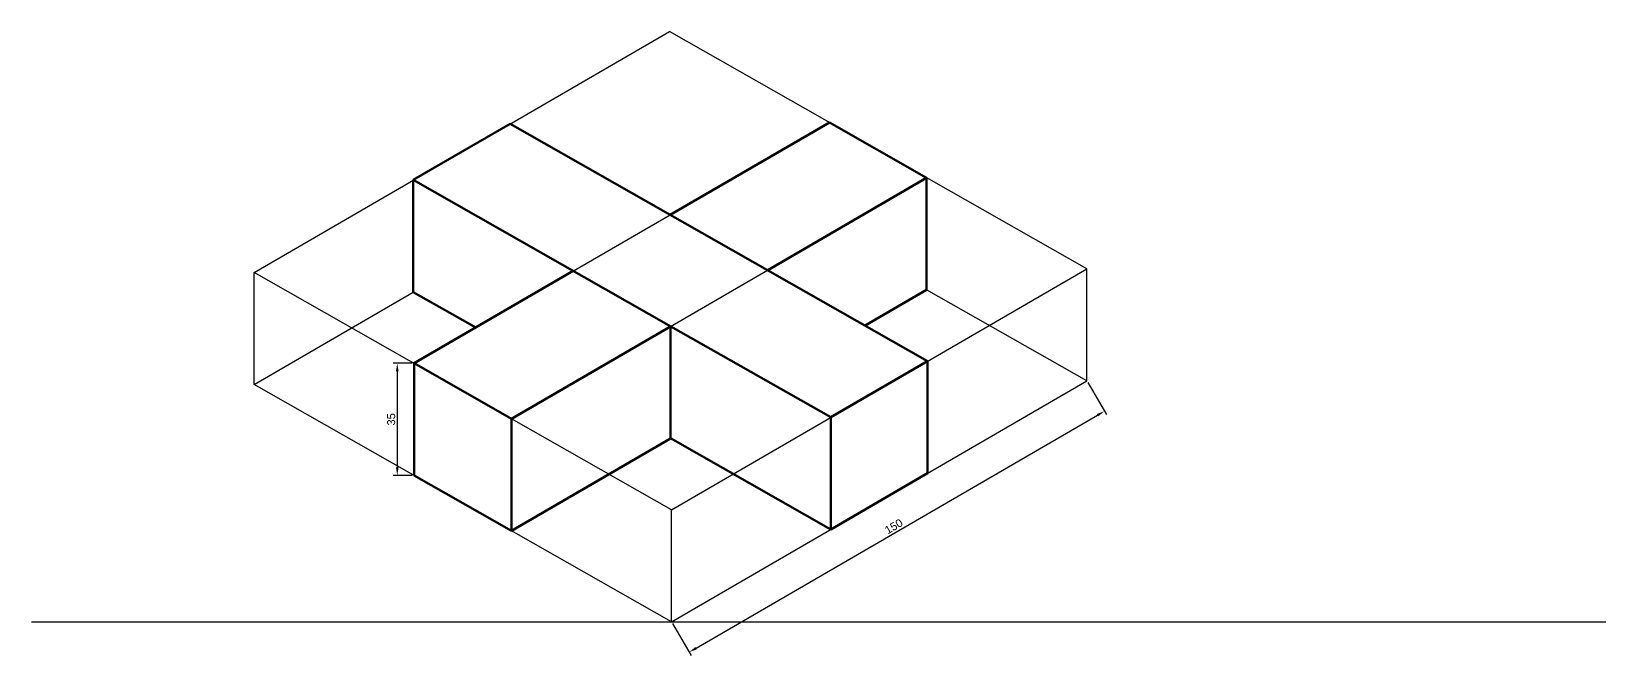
# Model space of a CAD drawing. Header units: millimetres. Extents: x 0 to 1000, y 0 to 1000.
# Drawn here: x 0 to 490, y 489.4 to 684.4 of the extents above; entities that cross this region are included whole.
import ezdxf

# ---------------------------------------------------------------- set-up
doc = ezdxf.new("R2010")
doc.units = ezdxf.units.MM
for name, color, linetype, lineweight in [('continous thick', 20, 'Continuous', 50), ('dimensions', 123, 'Continuous', 30), ('projection', 14, 'Continuous', 30), ('refrence', 7, 'Continuous', 30)]:
    doc.layers.add(name, color=color, linetype=linetype, lineweight=lineweight)
doc.styles.get("Standard").update_dxf_attribs({"font": 'arial.ttf'})
doc.dimstyles.new('ISO-25', dxfattribs={"dimtxt": 2.5, "dimasz": 2.5, "dimexe": 1.25, "dimexo": 0.625, "dimtad": 1, "dimtxsty": 'Standard', "dimcen": 2.5, "dimadec": 0, "dimazin": 0, "dimtfac": 1, "dimtmove": 0, "dimatfit": 3, "dimfxl": 1, "dimarcsym": 0})

# ---------------------------------------------------------------- blocks, each defined once
blk = doc.blocks.new('*D4')
at = {"layer": 'Defpoints', "color": 0, "transparency": 16777216}
for p in [(329.75, 575.28), (335.27, 565.77), (200.01, 500)]:
    blk.add_point(p, dxfattribs=at)
at = {"layer": 'dimensions', "color": 0, "lineweight": -2, "transparency": 16777216}
for p, q in [((330.06, 574.74), (335.89, 564.69)), ((207.69, 491.74), (333.1, 564.52)), ((200.32, 499.46), (206.15, 489.41))]:
    blk.add_line(p, q, dxfattribs=at)
at = {"layer": 'dimensions', "color": 0, "transparency": 16777216}
for points in [[(332.9, 564.88), (333.31, 564.15), (335.27, 565.77)], [(207.48, 492.1), (207.9, 491.38), (205.53, 490.49)]]:
    blk.add_solid(points, dxfattribs=at)
at = {"layer": 'dimensions', "color": 0, "transparency": 16777216, "insert": (269.44, 529.77), "char_height": 2.5, "attachment_point": 5, "rotation": 30.1246}
blk.add_mtext('150', dxfattribs=at)
blk = doc.blocks.new('*D5')
at = {"layer": 'Defpoints', "color": 0, "transparency": 16777216}
for p in [(119.59, 580.72), (114.33, 545.72), (119.59, 545.72)]:
    blk.add_point(p, dxfattribs=at)
at = {"layer": 'dimensions', "color": 0, "lineweight": -2, "transparency": 16777216}
for p, q in [((118.97, 580.72), (113.08, 580.72)), ((114.33, 578.22), (114.33, 548.22)), ((118.97, 545.72), (113.08, 545.72))]:
    blk.add_line(p, q, dxfattribs=at)
at = {"layer": 'dimensions', "color": 0, "transparency": 16777216}
for points in [[(113.91, 578.22), (114.75, 578.22), (114.33, 580.72)], [(113.91, 548.22), (114.74, 548.22), (114.33, 545.72)]]:
    blk.add_solid(points, dxfattribs=at)
at = {"layer": 'dimensions', "color": 0, "transparency": 16777216, "insert": (112.43, 563.22), "char_height": 2.5, "attachment_point": 5, "rotation": 89.9994}
blk.add_mtext('35', dxfattribs=at)

msp = doc.modelspace()

# ---------------------------------------------------------------- linework, layer by layer
at = {"layer": 'continous thick'}
for p, q in [((149.615, 655.562), (119.343, 637.996)), ((280.013, 581.424), (149.615, 655.562)), ((199.601, 627.142), (249.335, 656)), ((249.335, 656), (279.727, 638.643)), ((119.343, 637.996), (199.789, 592.258)), ((119.343, 637.996), (119.343, 602.996)), ((279.727, 638.643), (230.062, 609.824)), ((279.727, 638.643), (279.727, 603.643)), ((119.595, 580.718), (169.329, 609.577)), ((119.343, 602.996), (138.862, 591.898)), ((279.727, 603.643), (260.528, 592.502)), ((149.987, 563.36), (199.721, 592.219)), ((199.721, 592.219), (199.721, 557.297)), ((199.789, 592.258), (249.74, 563.858)), ((119.595, 545.718), (119.595, 580.718)), ((119.595, 580.718), (149.987, 563.36)), ((249.74, 563.858), (280.013, 581.424)), ((280.013, 581.424), (280.013, 546.424)), ((249.74, 528.858), (249.74, 563.858)), ((150.055, 528.4), (149.987, 563.36)), ((149.987, 528.36), (199.721, 557.219)), ((199.721, 557.297), (249.74, 528.858)), ((149.987, 528.36), (119.595, 545.718)), ((280.013, 546.424), (249.74, 528.858))]:
    msp.add_line(p, q, dxfattribs=at)
at = {"layer": 'projection'}
for p, q in [((69.609, 609.138), (199.349, 684.42)), ((329.747, 610.282), (199.349, 684.42)), ((119.595, 580.718), (249.335, 656)), ((149.987, 563.36), (279.727, 638.643)), ((200.006, 535), (69.609, 609.138)), ((200.006, 535), (329.747, 610.282)), ((329.747, 575.282), (329.747, 610.282)), ((69.609, 574.138), (119.343, 602.996)), ((329.747, 575.282), (279.727, 603.721)), ((200.006, 500), (69.609, 574.138)), ((200.006, 500), (329.747, 575.282)), ((200.006, 500), (200.006, 535))]:
    msp.add_line(p, q, dxfattribs=at)
at = {"layer": 'refrence'}
for p, q in [((280.013, 581.424), (149.615, 655.562)), ((249.74, 563.858), (119.343, 637.996)), ((119.343, 602.996), (119.343, 637.996)), ((279.727, 603.643), (279.727, 638.643)), ((69.609, 574.138), (69.609, 609.138)), ((138.862, 591.898), (119.343, 602.996)), ((260.528, 592.502), (279.727, 603.643)), ((199.721, 557.219), (199.721, 592.219)), ((119.595, 545.718), (119.595, 580.718)), ((280.013, 546.424), (280.013, 581.424)), ((249.74, 528.858), (249.74, 563.858)), ((149.987, 528.36), (149.987, 563.36)), ((149.987, 528.36), (199.721, 557.219)), ((249.74, 528.858), (199.721, 557.297)), ((0, 500), (500, 500))]:
    msp.add_line(p, q, dxfattribs=at)

# ---------------------------------------------------------------- dimensions: what is measured, and where the dimension line sits
at = {"layer": 'dimensions'}
for p1, p2, distance, picture, middle in [((119.595, 580.718), (119.595, 545.718), -5.266, '*D5', (112.426, 563.218)), ((200.006, 500), (329.747, 575.282), -10.998, '*D4', (269.442, 529.773))]:
    dim = msp.add_aligned_dim(p1=p1, p2=p2, distance=distance, dimstyle='ISO-25', dxfattribs=at)
    dim.commit()
    dim.dimension.update_dxf_attribs({"geometry": picture, "text_midpoint": middle})

doc.saveas('drawing.dxf')
